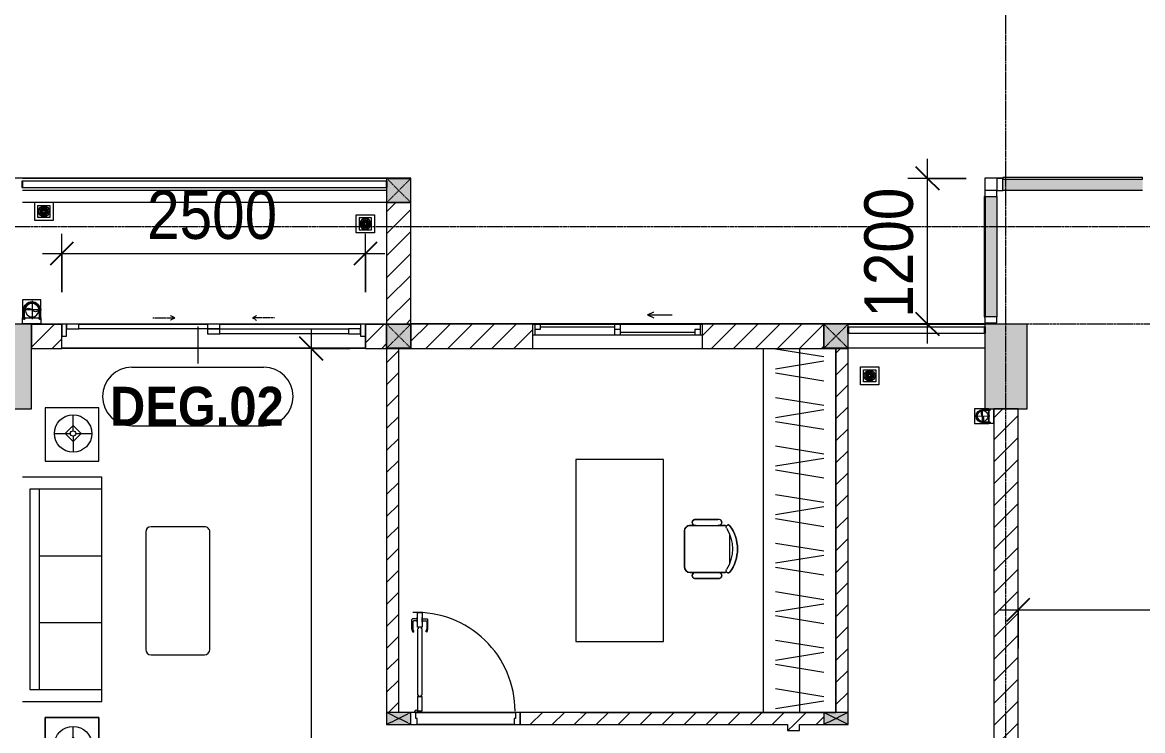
# Model space of a CAD drawing. Header units: millimetres. Extents: x 962 to 239635, y -15958 to 82755.
# Drawn here: x 131004 to 140228, y 41187 to 47022 of the extents above; entities that cross this region are included whole.
import ezdxf

# ---------------------------------------------------------------- set-up
doc = ezdxf.new("R2010")
doc.units = ezdxf.units.MM
for name, pattern in [('Dash', [6, 3, -3]), ('Grid Line', [22.225, 12.7, -3.175, 3.175, -3.175]), ('IMPORT-CENTER _2_', [40.64, 25.4, -5.08, 5.08, -5.08])]:
    doc.linetypes.add(name, pattern=pattern)
for name, color, linetype, lineweight in [('0-1', 7, 'Continuous', 5), ('A-ANNO-DIMS', 211, 'Continuous', 9), ('A-ANNO-DIMS-160', 211, 'Continuous', 9), ('A-DETL-GENF-1', 9, 'Continuous', 9), ('A-DOOR', 31, 'Continuous', 9), ('A-DOOR-1', 254, 'Continuous', 9), ('A-DOOR-2', 9, 'Continuous', 9), ('A-DOOR-FRAM', 31, 'Continuous', 9), ('A-DOOR-HDLN', 31, 'Dash', 9), ('A-DOOR-IDEN', 31, 'Continuous', 9), ('A-FLOR', 192, 'Continuous', 9), ('A-FLOR-1', 250, 'Continuous', 9), ('A-FLOR-2', 9, 'Continuous', 9), ('A-FLOR-HRAL', 11, 'Continuous', 9), ('A-FLOR-HRAL-1', 254, 'Continuous', 9), ('A-FLOR-HRAL-2', 9, 'Continuous', 9), ('A-GLAZ', 151, 'Continuous', 9), ('A-GLAZ-CURT', 52, 'Continuous', 9), ('A-GLAZ-CWMG', 51, 'Continuous', 9), ('A-GLAZ-CWMG-1', 51, 'Continuous', 18), ('A-WALL', 113, 'Continuous', 9), ('A-WALL-1', 253, 'Continuous', 18), ('A-WALL-2', 9, 'Continuous', 9), ('A-WALL-3', 113, 'Continuous', 18), ('A-WALL-PATT-1', 10, 'Continuous', 9), ('A-WALL-PATT-2', 111, 'Continuous', 9), ('G-IMPT', 8, 'Continuous', 9), ('G-IMPT-2', 8, 'IMPORT-CENTER _2_', 9), ('I-FURN', 30, 'Continuous', 9), ('I-FURN-1', 254, 'Continuous', 9), ('M-EQPM', 50, 'Continuous', 9), ('M-EQPM-1', 254, 'Continuous', 9), ('S-COLS', 52, 'Continuous', 9), ('S-COLS-1', 52, 'Continuous', 5), ('S-COLS-2', 7, 'Continuous', 18), ('S-COLS-3', 254, 'Continuous', 9), ('S-COLS-4', 253, 'Continuous', 18), ('S-COLS-5', 52, 'Dash', 9), ('S-COLS-6', 52, 'Continuous', 18), ('S-COLS-HDLN', 52, 'Dash', 9), ('S-COLS-HDLN-1', 9, 'Dash', 9), ('S-GRID-1', 1, 'Grid Line', 9)]:
    doc.layers.add(name, color=color, linetype=linetype, lineweight=lineweight)
doc.styles.add('Arial_B_6', font='arialbd_0.ttf', dxfattribs={"width": 0.9, "height": 320})
doc.styles.add('UTM Avo', font='UTM Avo.ttf', dxfattribs={"width": 0.9, "height": 400})
doc.dimstyles.new('1_Dim_chi_tiet_2_5', dxfattribs={"dimscale": 304.8, "dimtxt": 399.720379, "dimasz": 0.629921, "dimexe": 0.524934, "dimexo": 0.0625, "dimgap": 0.052493, "dimtad": 1, "dimdec": 0, "dimrnd": 5, "dimzin": 0, "dimdsep": 46, "dimtxsty": 'UTM Avo', "dimblk1": 'OBLIQUE', "dimblk2": 'OBLIQUE', "dimsah": 1, "dimcen": 0.09, "dimdle": 0.524934, "dimazin": 0, "dimtfac": 1, "dimtdec": 4, "dimtix": 1, "dimtmove": 0, "dimatfit": 3, "dimfxl": 1.049869, "dimfxlon": 1, "dimtvp": 1, "dimtolj": 1, "dimtzin": 0, "dimarcsym": 2})
doc.dimstyles.new('1_Dim_chi_tiet_2_5_1', dxfattribs={"dimscale": 304.8, "dimtxt": 399.720379, "dimasz": 0.629921, "dimexe": 0.524934, "dimexo": 0.0625, "dimgap": 0.052493, "dimtad": 1, "dimdec": 0, "dimrnd": 5, "dimzin": 0, "dimdsep": 46, "dimtxsty": 'UTM Avo', "dimblk1": 'OBLIQUE', "dimblk2": 'OBLIQUE', "dimsah": 1, "dimcen": 0.09, "dimdle": 0.524934, "dimazin": 0, "dimtfac": 1, "dimtdec": 4, "dimtix": 1, "dimtmove": 0, "dimatfit": 3, "dimfxl": 1.049869, "dimfxlon": 1, "dimtvp": 1, "dimtolj": 1, "dimtzin": 0, "dimarcsym": 2})
pattern_1 = [(45, (0, 0), (-90.50967, 90.50967), [])]
pattern_2 = [(45, (61750.9, 0), (-90.50967, 90.50967), [])]

# ---------------------------------------------------------------- blocks, each defined once
blk = doc.blocks.new('NCV_TKTC_KET CAU_rvt-1-TKCS_MB TẦNG 2')
at = {"layer": 'S-COLS-1'}
for points in [[(69327.6, 43836.9), (69327.6, 44536.9), (68977.6, 44536.9), (68977.6, 43836.9), (69010.9, 43836.9)], [(77527.6, 43836.9), (77527.6, 44536.9), (77177.6, 44536.9), (77177.6, 44512), (77182.6, 44512), (77182.6, 44462), (77177.6, 44462), (77177.6, 43836.9), (77182.6, 43836.9)]]:
    blk.add_hatch(color=256, dxfattribs=at).paths.add_polyline_path(points)
at = {"layer": 'A-FLOR-1'}
for p, q in [((69577.5, 44536.9), (69327.6, 44536.9)), ((72252.6, 44536.9), (72077.5, 44536.9)), ((75852.6, 44536.9), (72452.6, 44536.9))]:
    blk.add_line(p, q, dxfattribs=at)
at = {"layer": 'S-COLS-2'}
for p, q in [((69327.6, 44536.9), (68977.6, 44536.9)), ((69327.6, 43836.9), (69327.6, 44536.9)), ((77527.6, 44536.9), (77177.6, 44536.9)), ((77177.6, 44536.9), (77177.6, 44512)), ((77177.6, 44462), (77177.6, 43836.9)), ((77527.6, 43836.9), (77527.6, 44536.9)), ((68977.6, 43836.9), (69327.6, 43836.9)), ((77177.6, 43836.9), (77527.6, 43836.9))]:
    blk.add_line(p, q, dxfattribs=at)
blk = doc.blocks.new('DOOR_CW_01 CANH MO-PANEL KINH - DIW_01-900x2200-CỬA GỖ VÂN LAMINATE-V77-TKCS_MB TẦNG 2')
at = {"layer": 'A-DETL-GENF-1'}
for p, q in [((-399, 831.8), (-397, 831.8)), ((-399, 792.2), (-399, 831.8)), ((-397, 872), (-357, 872)), ((-397, 752), (-397, 872)), ((-397, 792.2), (-397, 831.8)), ((-357, 872), (-357, 752)), ((-357, 792.2), (-357, 831.8)), ((-355, 831.8), (-357, 831.8)), ((-355, 792.2), (-355, 831.8)), ((-442, 737), (-442, 816.5)), ((-399, 820.5), (-438, 820.5)), ((-434, 799.5), (-434, 737)), ((-399, 803.5), (-430, 803.5)), ((-397, 792.2), (-399, 792.2)), ((-357, 752), (-397, 752)), ((-397, 738), (-391, 738)), ((-397, 738), (-397, 196)), ((-363, 752), (-391, 752)), ((-391, 752), (-391, 738)), ((-363, 738), (-363, 752)), ((-357, 738), (-363, 738)), ((-357, 792.2), (-355, 792.2)), ((-357, 196), (-357, 738)), ((-355, 820.5), (-316, 820.5)), ((-355, 803.5), (-324, 803.5)), ((-320, 799.5), (-320, 737)), ((-312, 737), (-312, 816.5)), ((-433.9, 711.2), (-427.3, 715.8)), ((-320.1, 711.2), (-326.7, 715.8)), ((-397, 196), (-391, 196)), ((-391, 196), (-391, 182)), ((-357, 196), (-363, 196)), ((-363, 182), (-363, 196)), ((-357, 182), (-397, 182)), ((-397, 182), (-397, 62)), ((-391, 182), (-363, 182)), ((-357, 62), (-357, 182)), ((-397, 62), (-357, 62))]:
    blk.add_line(p, q, dxfattribs=at)
blk.add_circle((-407, 60), 10, dxfattribs=at)
for centre, radius, start, end in [((-407, 60), 814, 360, 92), ((-438, 816.5), 4, 90, 180), ((-430, 799.5), 4, 90, 180), ((-324, 799.5), 4, 360, 90), ((-316, 816.5), 4, 0, 90), ((-397, 737), 45, 180, 215), ((-397, 737), 37, 180, 215), ((-357, 737), 37, 325, 0), ((-357, 737), 45, 325, 0)]:
    blk.add_arc(centre, radius, start, end, dxfattribs=at)
at = {"layer": 'A-DOOR-2'}
for p, q in [((-410, 50), (-450, 50)), ((-410, 0), (-410, 50)), ((-400, 0), (-410, 0)), ((-407, 50), (-382, 50)), ((-400, -50), (-400, 0)), ((410, 0), (400, 0)), ((400, 0), (400, -50)), ((450, 50), (410, 50)), ((410, 50), (410, 0)), ((450, -50), (450, 50)), ((-450, -50), (-400, -50)), ((400, -50), (450, -50))]:
    blk.add_line(p, q, dxfattribs=at)
blk = doc.blocks.new('TU DO LV A - TU DO LV A-V99-TKCS_MB TẦNG 2')
at = {"layer": 'I-FURN'}
for p, q in [((4.3, 101), (68.9, 499)), ((169, 101), (104.4, 499)), ((202.5, 101), (267.1, 499)), ((404.3, 101), (468.9, 499)), ((569, 101), (504.4, 499)), ((602.5, 101), (667.1, 499)), ((804.3, 101), (868.9, 499)), ((969, 101), (904.4, 499)), ((1002.5, 101), (1067.1, 499)), ((1204.3, 101), (1268.9, 499)), ((1369, 101), (1304.4, 499)), ((1402.5, 101), (1467.1, 499)), ((1604.3, 101), (1668.9, 499)), ((1769, 101), (1704.4, 499)), ((1802.5, 101), (1867.1, 499)), ((2004.3, 101), (2068.9, 499)), ((2169, 101), (2104.4, 499)), ((2202.5, 101), (2267.1, 499)), ((2404.3, 101), (2468.9, 499)), ((2569, 101), (2504.4, 499)), ((2602.5, 101), (2667.1, 499)), ((2804.3, 101), (2868.9, 499)), ((2969, 101), (2904.4, 499)), ((0.8, 300), (3000, 300)), ((0.8, 0), (3000, 0))]:
    blk.add_line(p, q, dxfattribs=at)
at = {"layer": 'I-FURN-1'}
blk.add_line((0.8, 0), (3000, 0), dxfattribs=at)
blk = doc.blocks.new('BAN LV A - BAN LV A_dwg_ban hoc2-348006-TKCS_MB TẦNG 2')
at = {"layer": 'I-FURN'}
for p, q in [((-194.4, 388.8), (-194.4, 113.4)), ((145.8, 437.4), (-145.8, 437.4)), ((194.4, 113.4), (194.4, 388.8)), ((-243, 354.4), (-243, 162)), ((194.4, 351.4), (194.4, 150.8)), ((243.7, 162), (243.7, 354.4)), ((-120.5, 64.8), (120.5, 64.8))]:
    blk.add_line(p, q, dxfattribs=at)
at = {"layer": 'I-FURN', "flags": 128}
blk.add_lwpolyline([(-737.8, 610.5), (-737.8, 1330.5), (-154.9, 1330.5), (762.2, 1330.5), (762.2, 610.5)], close=True, dxfattribs=at)
at = {"layer": 'I-FURN'}
for centre, radius, start, end in [((-218.7, 347.3), 25.3, 343.7398, 163.7398), ((-145.8, 388.8), 48.6, 90, 180), ((145.8, 388.8), 48.6, 360, 90), ((219.4, 347.3), 25.3, 16.2602, 170.70537), ((-218.7, 154.9), 25.3, 163.7398, 16.2602), ((-180.2, 75.4), 17.8, 57.97259, 216.69006), ((-145.8, 113.4), 48.6, 180, 207.58444), ((180.2, 75.4), 17.8, 323.30994, 122.02741), ((145.8, 113.4), 48.6, 332.41556, 0), ((219.4, 154.9), 25.3, 189.29463, 16.2602), ((0, 324), 324, 233.1301, 306.8699), ((0, 359.3), 318.2, 237.57575, 302.42425)]:
    blk.add_arc(centre, radius, start, end, dxfattribs=at)
blk = doc.blocks.new('BAN LV A - BAN LV A_dwg-348005-TKCS_MB TẦNG 2')
at = {"extrusion": (0, 0, -1), "zscale": -1, "rotation": 180}
blk.add_blockref('BAN LV A - BAN LV A_dwg_ban hoc2-348006-TKCS_MB TẦNG 2', (-729, 1383.7), dxfattribs=at)
blk = doc.blocks.new('BAN LV A - BAN LV A-348231-TKCS_MB TẦNG 2')
at = {"layer": 'I-FURN-1'}
for p, q in [((486, 1221.7), (486, 1029.3)), ((534.6, 1270.3), (534.6, 1235.9)), ((923.4, 1232.9), (923.4, 1270.3)), ((972.7, 1029.3), (972.7, 1221.7)), ((534.6, 1029.3), (534.6, 994.9)), ((923.4, 994.9), (923.4, 1032.3)), ((583.2, 946.3), (874.8, 946.3)), ((1491.2, 773.2), (-8.8, 773.2)), ((-8.8, 773.2), (-8.8, 53.2)), ((1491.2, 53.2), (1491.2, 773.2)), ((-8.8, 53.2), (1491.2, 53.2))]:
    blk.add_line(p, q, dxfattribs=at)
for centre, radius, start, end in [((729, 1059.7), 324, 53.1301, 126.8699), ((548.9, 1308.3), 17.8, 143.30994, 240.59603), ((583.2, 1270.3), 48.6, 152.41556, 180), ((909.2, 1308.3), 17.8, 299.40397, 36.69006), ((874.8, 1270.3), 48.6, 360, 27.58444), ((510.3, 1228.8), 25.3, 16.2602, 196.2602), ((948.4, 1228.8), 25.3, 343.7398, 170.70537), ((510.3, 1036.4), 25.3, 196.2602, 343.7398), ((948.4, 1036.4), 25.3, 189.29463, 343.7398), ((583.2, 994.9), 48.6, 180, 270), ((874.8, 994.9), 48.6, 270, 360)]:
    blk.add_arc(centre, radius, start, end, dxfattribs=at)
blk.add_blockref('BAN LV A - BAN LV A_dwg-348005-TKCS_MB TẦNG 2', (0, 0))
blk = doc.blocks.new('LOBBY_SOFA_1 - LOBBY_SOFA_1-V11-TKCS_MB TẦNG 2')
at = {"layer": 'I-FURN'}
for p, q in [((-2556, -4.9), (-2556, -660)), ((-2457, -66), (-2457, -660)), ((-807, -66), (-2457, -66)), ((-807, -660), (-807, -66)), ((-708, -660), (-708, -4.9)), ((-807, -143), (-2457, -143)), ((-1907, -143), (-1907, -660)), ((-1357, -143), (-1357, -660)), ((-3128.2, -193.5), (-2688.2, -193.5)), ((-3128.2, -633.5), (-3128.2, -193.5)), ((-2915.4, -269), (-2915.4, -401)), ((-2688.2, -193.5), (-2688.2, -633.5)), ((-575.9, -193.5), (-575.9, -633.5)), ((-135.9, -193.5), (-575.9, -193.5)), ((-348.6, -269), (-348.6, -401)), ((-135.9, -633.5), (-135.9, -193.5)), ((-2915.4, -357), (-2981.4, -423)), ((-2849.4, -423), (-2915.4, -357)), ((-414.6, -423), (-348.6, -357)), ((-348.6, -357), (-282.6, -423)), ((-2937.4, -423), (-3069.4, -423)), ((-2981.4, -423), (-2915.4, -489)), ((-2915.4, -489), (-2849.4, -423)), ((-2915.4, -445), (-2915.4, -577)), ((-2893.4, -423), (-2761.4, -423)), ((-370.6, -423), (-502.6, -423)), ((-348.6, -489), (-414.6, -423)), ((-282.6, -423), (-348.6, -489)), ((-348.6, -445), (-348.6, -577)), ((-326.6, -423), (-194.6, -423)), ((-2688.2, -633.5), (-3128.2, -633.5)), ((-575.9, -633.5), (-135.9, -633.5)), ((-2556, -660), (-708, -660)), ((-2172.3, -1064.5), (-2172.3, -1504.5)), ((-1160.3, -1020.5), (-2128.3, -1020.5)), ((-1116.3, -1504.5), (-1116.3, -1064.5)), ((-2128.3, -1548.5), (-1160.3, -1548.5))]:
    blk.add_line(p, q, dxfattribs=at)
for centre, radius in [((-2915.4, -423), 154), ((-348.6, -423), 154), ((-2915.4, -423), 22), ((-348.6, -423), 22)]:
    blk.add_circle(centre, radius, dxfattribs=at)
for centre, start, end in [((-2128.3, -1064.5), 90, 180), ((-1160.3, -1064.5), 0, 90), ((-2128.3, -1504.5), 180, 270), ((-1160.3, -1504.5), 270, 0)]:
    blk.add_arc(centre, 44, start, end, dxfattribs=at)
at = {"layer": 'I-FURN-1'}
for p, q in [((-2556, -4.9), (-2556, -660)), ((-708, -660), (-708, -4.9)), ((-2688.2, -193.5), (-3128.2, -193.5)), ((-3128.2, -193.5), (-3128.2, -633.5)), ((-2688.2, -633.5), (-2688.2, -193.5)), ((-135.9, -193.5), (-575.9, -193.5)), ((-575.9, -193.5), (-575.9, -633.5)), ((-135.9, -633.5), (-135.9, -193.5)), ((-3128.2, -633.5), (-2688.2, -633.5)), ((-575.9, -633.5), (-135.9, -633.5)), ((-2556, -660), (-708, -660)), ((-2172.3, -1064.5), (-2172.3, -1504.5)), ((-1160.3, -1020.5), (-2128.3, -1020.5)), ((-1116.3, -1504.5), (-1116.3, -1064.5)), ((-2128.3, -1548.5), (-1160.3, -1548.5))]:
    blk.add_line(p, q, dxfattribs=at)
for centre, start, end in [((-2128.3, -1064.5), 90, 180), ((-1160.3, -1064.5), 0, 90), ((-2128.3, -1504.5), 180, 270), ((-1160.3, -1504.5), 270, 0)]:
    blk.add_arc(centre, 44, start, end, dxfattribs=at)
blk = doc.blocks.new('THU NUOC - THU NUOC-455054-TKCS_MB TẦNG 2')
at = {"layer": 'M-EQPM-1'}
for p, q in [((-66.3, -70.6), (-66.3, 79.4)), ((-66.3, 79.4), (83.7, 79.4)), ((58.7, 54.4), (-41.3, 54.4)), ((-41.3, 54.4), (-41.3, -45.6)), ((-23.3, 19.6), (40.9, 19.6)), ((40.9, 13.6), (-23.3, 13.6)), ((-23.3, 7.2), (0.7, 7.2)), ((0.7, 1.2), (-23.3, 1.2)), ((-11, 32.1), (28.5, 32.1)), ((28.5, 26.1), (-11, 26.1)), ((-1.1, 44.5), (18.5, 44.5)), ((18.5, 38.5), (-1.1, 38.5)), ((0.7, 7.2), (0.7, 1.2)), ((16.7, 1.2), (16.7, 7.2)), ((16.7, 7.2), (40.9, 7.2)), ((40.9, 1.2), (16.7, 1.2)), ((58.7, -45.6), (58.7, 54.4)), ((83.7, 79.4), (83.7, -70.6)), ((83.7, -70.6), (-66.3, -70.6)), ((-41.3, -45.6), (58.7, -45.6)), ((-23.3, -4.8), (40.9, -4.8)), ((40.9, -10.8), (-23.3, -10.8)), ((-11, -17.3), (28.5, -17.3)), ((28.5, -23.3), (-11, -23.3)), ((-1.1, -29.6), (18.5, -29.6)), ((18.5, -35.6), (-1.1, -35.6))]:
    blk.add_line(p, q, dxfattribs=at)
for centre, radius, start, end in [((8.7, 4.4), 45, 0, 180), ((8.7, 4.4), 45, 360, 180), ((8.7, 4.4), 45, 180, 0), ((8.7, 4.4), 45, 180, 360), ((-23.3, 16.6), 3, 90, 270), ((-23.3, 4.2), 3, 90, 270), ((-11, 29.1), 3, 90, 270), ((-1.1, 41.5), 3, 90, 270), ((18.5, 41.5), 3, 270, 90), ((28.5, 29.1), 3, 270, 90), ((40.9, 16.6), 3, 270, 90), ((40.9, 4.2), 3, 270, 90), ((-23.3, -7.8), 3, 90, 270), ((-11, -20.3), 3, 90, 270), ((-1.1, -32.6), 3, 90, 270), ((18.5, -32.6), 3, 270, 90), ((28.5, -20.3), 3, 270, 90), ((40.9, -7.8), 3, 270, 90)]:
    blk.add_arc(centre, radius, start, end, dxfattribs=at)
blk = doc.blocks.new('Railing - 50 x 10mm-901205-TKCS_MB TẦNG 2')
at = {"layer": 'A-FLOR-HRAL-2'}
for p, q in [((25, 5), (-25, 5)), ((-25, 5), (-25, -5)), ((25, -5), (25, 5)), ((-25, -5), (25, -5))]:
    blk.add_line(p, q, dxfattribs=at)
blk = doc.blocks.new('Railing - Railing-1003511-TKCS_MB TẦNG 2')
at = {"layer": 'A-FLOR-HRAL-2'}
for p, q in [((54264.1, 35251.3), (53149.1, 35251.3)), ((53149.1, 35201.3), (54264.1, 35201.3))]:
    blk.add_line(p, q, dxfattribs=at)
at = {"rotation": 270}
for p in [(53144.1, 35226.3), (54269.1, 35226.3)]:
    blk.add_blockref('Railing - 50 x 10mm-901205-TKCS_MB TẦNG 2', p, dxfattribs=at)
blk = doc.blocks.new('G1_SOF - BO TRU - 100x200-745959-TKCS_MB TẦNG 2')
at = {"layer": 'S-COLS'}
blk.add_hatch(color=256, dxfattribs=at).paths.add_polyline_path([(-50, 100), (-50, -100), (50, -100), (50, 100)])
at = {"layer": 'S-COLS-4'}
for p, q in [((50, 100), (-50, 100)), ((-50, 100), (-50, -100)), ((50, -100), (50, 100)), ((-50, -100), (50, -100))]:
    blk.add_line(p, q, dxfattribs=at)
at = {"layer": 'S-COLS-HDLN-1'}
for p, q in [((50, 100), (-50, -100)), ((-50, 100), (50, -100))]:
    blk.add_line(p, q, dxfattribs=at)
blk = doc.blocks.new('NCV_TKTC_TANG 2_rvt-1-TKCS_MB TẦNG 2')
at = {"layer": 'A-WALL-PATT-1'}
h = blk.add_hatch(dxfattribs=at)
h.set_pattern_fill('FP_1', color=256, style=0, pattern_type=2)
h.set_pattern_definition(pattern_1)
h.paths.add_polyline_path([(72252.6, 41336.9), (72352.6, 41336.9), (72352.6, 44336.9), (72252.6, 44336.9), (72252.6, 42664.4)])
h = blk.add_hatch(dxfattribs=at)
h.set_pattern_fill('FP_1', color=256, style=0, pattern_type=2)
h.set_pattern_definition(pattern_1)
h.paths.add_polyline_path([(75952.6, 41336.9), (76052.6, 41336.9), (76052.6, 44336.9), (75952.6, 44336.9), (75952.6, 42664.4)])
h = blk.add_hatch(dxfattribs=at)
h.set_pattern_fill('FP_1', color=256, style=0, pattern_type=2)
h.set_pattern_definition(pattern_1)
h.paths.add_polyline_path([(75852.6, 41236.9), (75852.6, 41336.9), (73352.6, 41336.9), (73352.6, 41236.9), (75652.6, 41236.9)])
h = blk.add_hatch(dxfattribs=at)
h.set_pattern_fill('FP_1', color=256, style=0, pattern_type=2)
h.set_pattern_definition(pattern_1)
h.paths.add_polyline_path([(75652.6, 40236.9), (75652.6, 40286.9), (75552.6, 40286.9), (75552.6, 40236.9)])
h.paths.add_polyline_path([(75552.6, 41186.9), (75652.6, 41186.9), (75652.6, 41236.9), (75552.6, 41236.9)])
at = {"layer": 'A-FLOR-2'}
for p, q in [((72252.6, 45536.9), (69252.6, 45536.9)), ((69327.6, 44536.9), (69577.5, 44536.9)), ((72077.5, 44536.9), (69577.5, 44536.9)), ((72077.5, 44536.9), (72252.6, 44536.9)), ((72077.5, 44336.9), (72077.5, 44436.1)), ((72077.6, 44336.9), (69577.6, 44336.9)), ((69577.6, 44336.9), (72077.5, 44336.9)), ((75952.6, 41336.9), (75952.6, 44336.1)), ((72492.6, 41336.9), (73312.6, 41336.9)), ((73312.6, 41336.9), (72492.6, 41336.9)), ((73847.2, 41336.9), (75352.6, 41336.9)), ((75352.6, 41336.9), (75852.6, 41336.9)), ((75852.6, 41336.9), (75952.6, 41336.9)), ((73302.6, 41236.9), (72502.6, 41236.9)), ((72502.6, 41236.9), (73302.6, 41236.9))]:
    blk.add_line(p, q, dxfattribs=at)
at = {"layer": 'A-WALL-1'}
for p, q in [((72352.6, 44336.9), (72252.6, 44336.9)), ((72252.6, 44336.9), (72252.6, 41336.9)), ((72352.6, 41336.9), (72352.6, 44336.9)), ((75952.6, 44336.9), (75952.6, 41336.9)), ((76052.6, 44336.9), (75952.6, 44336.9)), ((76052.6, 41336.9), (76052.6, 44336.9)), ((75852.6, 41336.9), (73352.6, 41336.9)), ((73352.6, 41336.9), (73352.6, 41236.9)), ((73352.6, 41236.9), (75552.6, 41236.9)), ((75552.6, 41236.9), (75552.6, 41186.9)), ((75652.6, 41236.9), (75852.6, 41236.9)), ((75652.6, 41186.9), (75652.6, 41236.9)), ((75552.6, 41186.9), (75652.6, 41186.9))]:
    blk.add_line(p, q, dxfattribs=at)
at = {"layer": 'A-WALL-2'}
for p, q in [((76052.6, 44536.9), (77177.6, 44536.9)), ((77177.6, 44336.9), (76052.6, 44336.9)), ((72492.6, 41336.9), (73312.6, 41336.9)), ((73302.6, 41236.9), (72502.6, 41236.9))]:
    blk.add_line(p, q, dxfattribs=at)
at = {"layer": 'A-DOOR-1'}
blk.add_blockref('DOOR_CW_01 CANH MO-PANEL KINH - DIW_01-900x2200-CỬA GỖ VÂN LAMINATE-V77-TKCS_MB TẦNG 2', (72902.6, 41286.9), dxfattribs=at)
at = {"layer": 'A-FLOR-HRAL-1'}
blk.add_blockref('Railing - Railing-1003511-TKCS_MB TẦNG 2', (22908.5, 9260.7), dxfattribs=at)
at = {"layer": 'I-FURN-1'}
for name, p, rotation in [('TU DO LV A - TU DO LV A-V99-TKCS_MB TẦNG 2', (75352.6, 44336.9), 269.9999999999997), ('LOBBY_SOFA_1 - LOBBY_SOFA_1-V11-TKCS_MB TẦNG 2', (69247.7, 43983.4), 90.00000000000031), ('BAN LV A - BAN LV A-348231-TKCS_MB TẦNG 2', (73757.8, 43412.7), 269.9999999999995)]:
    blk.add_blockref(name, p, dxfattribs=dict(at, rotation=rotation))
at = {"layer": 'M-EQPM-1', "rotation": 270.0000000000001}
blk.add_blockref('THU NUOC - THU NUOC-455054-TKCS_MB TẦNG 2', (72072.5, 45370.7), dxfattribs=at)
at = {"layer": 'S-COLS-3', "rotation": 269.9999999999993}
for p in [(72352.6, 41286.9), (75952.6, 41286.9)]:
    blk.add_blockref('G1_SOF - BO TRU - 100x200-745959-TKCS_MB TẦNG 2', p, dxfattribs=at)
blk = doc.blocks.new('1_FAMILY RVT - W01-WxH 1400x1400xmm-389822-TKCS_MB TẦNG 2')
at = {"layer": 'A-GLAZ'}
for p, q in [((248.4, 172.39), (299.2, 197.79)), ((-700, 96.19), (-700, -103.81)), ((700, 96.19), (-700, 96.19)), ((-700, 96.19), (-636.5, 96.19)), ((-680.95, 96.19), (-680.95, 7.29)), ((-636.5, 96.19), (-22.225, 96.19)), ((-636.5, 96.19), (-636.5, 51.74)), ((-22.225, 7.29), (-22.225, 96.19)), ((-22.225, 96.19), (22.225, 96.19)), ((22.225, 96.19), (680.95, 96.19)), ((22.225, 96.19), (22.225, 7.29)), ((248.4, 172.39), (299.2, 146.99)), ((248.4, 172.39), (451.6, 172.39)), ((680.95, 96.19), (700, 96.19)), ((680.95, 96.19), (680.95, 7.29)), ((700, -103.81), (700, 96.19)), ((-700, 7.29), (-680.95, 7.29)), ((-636.5, 51.74), (-680.95, 51.74)), ((-680.95, 7.29), (-22.225, 7.29)), ((-636.5, 73.965), (-22.225, 73.965)), ((22.225, 51.74), (-22.225, 51.74)), ((-22.225, 7.29), (22.225, 7.29)), ((22.225, 29.515), (636.5, 29.515)), ((22.225, 7.29), (636.5, 7.29)), ((636.5, 51.74), (636.5, 7.29)), ((680.95, 51.74), (636.5, 51.74)), ((636.5, 7.29), (700, 7.29)), ((-700, -103.81), (700, -103.81))]:
    blk.add_line(p, q, dxfattribs=at)
blk = doc.blocks.new('DEG_02-DEG_03 - DEG_02-2500x2400mm-CỬA ĐI 02 CÁNH TRƯỢT-625766-TKCS_MB TẦNG 2')
at = {"layer": 'A-DOOR'}
for p, q in [((-1110, 100), (-1210, 100)), ((-1210, 100), (-1210, 60)), ((-1110, 60), (-1110, 100)), ((-1110, 100), (-50, 100)), ((50, 100), (-50, 100)), ((-50, 100), (-50, 60)), ((50, 60), (50, 100)), ((-1210, 60), (-1110, 60)), ((-50, 60), (-1110, 60)), ((50, 60), (-50, 60)), ((-50, 60), (-50, 20)), ((-50, 60), (50, 60)), ((-50, 20), (50, 20)), ((50, 20), (50, 60)), ((50, 60), (1110, 60)), ((1110, 20), (50, 20)), ((1210, 60), (1110, 60)), ((1110, 60), (1110, 20)), ((1110, 20), (1210, 20)), ((1210, 20), (1210, 60))]:
    blk.add_line(p, q, dxfattribs=at)
at = {"layer": 'A-DOOR-FRAM'}
for p, q in [((-1210, 100), (-1250, 100)), ((-1250, 100), (-1250, 0)), ((-1210, 0), (-1210, 100)), ((1250, 100), (1210, 100)), ((1210, 100), (1210, 0)), ((1250, 0), (1250, 100)), ((-1250, 0), (-1210, 0)), ((1210, 0), (1250, 0))]:
    blk.add_line(p, q, dxfattribs=at)
at = {"layer": 'A-DOOR-HDLN'}
for p, q in [((-500.4, 151.1), (-320.4, 151.1)), ((-320.4, 151.1), (-355, 171.1)), ((-320.4, 151.1), (-355, 131.1)), ((320.4, 151.1), (355, 171.1)), ((320.4, 151.1), (355, 131.1)), ((500.4, 151.1), (320.4, 151.1))]:
    blk.add_line(p, q, dxfattribs=at)
blk = doc.blocks.new('Railing - 50 x 10mm-1251311-TKCS_MB TẦNG 2')
at = {"layer": 'A-FLOR-HRAL'}
for p, q in [((25, 5), (-25, 5)), ((-25, 5), (-25, -5)), ((25, -5), (25, 5)), ((-25, -5), (25, -5))]:
    blk.add_line(p, q, dxfattribs=at)
blk = doc.blocks.new('Railing - Railing-1260256-TKCS_MB TẦNG 2')
at = {"layer": 'A-FLOR-HRAL'}
for p, q in [((72247.6, 45712.4), (69257.6, 45712.4)), ((69257.6, 45662.4), (72247.6, 45662.4))]:
    blk.add_line(p, q, dxfattribs=at)
at = {"rotation": 90}
for p in [(69252.6, 45687.4), (72252.6, 45687.4)]:
    blk.add_blockref('Railing - 50 x 10mm-1251311-TKCS_MB TẦNG 2', p, dxfattribs=at)
blk = doc.blocks.new('System Panel - Glazed-1838995-TKCS_MB TẦNG 2')
at = {"layer": 'A-GLAZ-CURT'}
for p, q in [((575, 6), (-575, 6)), ((-575, 6), (-575, -6)), ((575, -6), (575, 6)), ((-575, -6), (575, -6))]:
    blk.add_line(p, q, dxfattribs=at)
blk = doc.blocks.new('Rectangular Mullion - 50 x 100mm-1838989-TKCS_MB TẦNG 2')
at = {"layer": 'A-GLAZ-CWMG'}
blk.add_hatch(color=256, dxfattribs=at).paths.add_polyline_path([(78477.6, 45637), (78477.6, 45731), (77327.6, 45731), (77327.6, 45637)])
blk.add_line((78477.6, 45637), (77327.6, 45637), dxfattribs=at)
blk = doc.blocks.new('Rectangular Mullion - 50 x 100mm-1839002-TKCS_MB TẦNG 2')
at = {"layer": 'A-GLAZ-CWMG-1'}
for p, q in [((0, 100), (-50, 100)), ((-50, 100), (-50, 0)), ((0, 0), (0, 100)), ((-50, 0), (0, 0))]:
    blk.add_line(p, q, dxfattribs=at)
blk = doc.blocks.new('System Panel - Glazed-1901964-TKCS_MB TẦNG 2')
at = {"layer": 'A-GLAZ-CURT'}
for p, q in [((495, 6), (-495, 6)), ((-495, 6), (-495, -6)), ((495, -6), (495, 6)), ((-495, -6), (495, -6))]:
    blk.add_line(p, q, dxfattribs=at)
blk = doc.blocks.new('Rectangular Mullion - 50 x 100mm-1901957-TKCS_MB TẦNG 2')
at = {"layer": 'A-GLAZ-CWMG'}
blk.add_hatch(color=256, dxfattribs=at).paths.add_polyline_path([(77277.6, 44596.9), (77277.6, 45586.9), (77183.6, 45586.9), (77183.6, 44596.9)])
blk.add_line((77277.6, 45586.9), (77277.6, 44596.9), dxfattribs=at)
blk = doc.blocks.new('Rectangular Mullion - 50 x 100mm-1838999-TKCS_MB TẦNG 2')
at = {"layer": 'A-GLAZ-CWMG-1'}
for p, q in [((-50, 100), (0, 100)), ((-50, 0), (-50, 100)), ((0, 100), (0, 0)), ((0, 0), (-50, 0))]:
    blk.add_line(p, q, dxfattribs=at)
blk = doc.blocks.new('TKTC_XREF_251221_MB TANG 2-7 - TKTC_XREF_260130_MB TANG 2-5_dwg_THU NUOC - THU NUOC-444531-TKCS_MB TẦNG 1-4746810-TKCS_MB TẦNG 2')
at = {"layer": 'G-IMPT'}
for p, q in [((-23.3, 10.8), (40.9, 10.8)), ((40.9, 4.8), (-23.3, 4.8)), ((-11, 23.3), (28.5, 23.3)), ((28.5, 17.3), (-11, 17.3)), ((-1.1, 35.6), (18.5, 35.6)), ((18.5, 29.6), (-1.1, 29.6)), ((-23.3, -13.6), (40.9, -13.6)), ((40.9, -19.6), (-23.3, -19.6)), ((-11, -26.1), (28.5, -26.1)), ((28.5, -32.1), (-11, -32.1)), ((-1.1, -38.5), (18.5, -38.5)), ((18.5, -44.5), (-1.1, -44.5))]:
    blk.add_line(p, q, dxfattribs=at)
at = {"layer": 'G-IMPT', "flags": 128}
for points in [[(83.7, -79.4), (83.7, 70.6), (-66.3, 70.6), (-66.3, -79.4)], [(58.7, -54.4), (58.7, 45.6), (-41.3, 45.6), (-41.3, -54.4)]]:
    blk.add_lwpolyline(points, close=True, dxfattribs=at)
for points in [[(-23.3, -1.2), (0.7, -1.2), (0.7, -7.2), (-23.3, -7.2)], [(40.9, -7.2), (16.7, -7.2), (16.7, -1.2), (40.9, -1.2)]]:
    blk.add_lwpolyline(points, dxfattribs=at)
at = {"layer": 'G-IMPT'}
for centre, radius, start, end in [((8.7, -4.4), 45, 360, 180), ((8.7, -4.4), 45, 360, 180), ((-23.3, 7.8), 3, 90, 270), ((-11, 20.3), 3, 90, 270), ((-1.1, 32.6), 3, 90, 270), ((18.5, 32.6), 3, 270, 90), ((28.5, 20.3), 3, 270, 90), ((40.9, 7.8), 3, 270, 90), ((8.7, -4.4), 45, 180, 360), ((8.7, -4.4), 45, 180, 360), ((-23.3, -4.2), 3, 90, 270), ((-23.3, -16.6), 3, 90, 270), ((-11, -29.1), 3, 90, 270), ((-1.1, -41.5), 3, 90, 270), ((18.5, -41.5), 3, 270, 90), ((28.5, -29.1), 3, 270, 90), ((40.9, -4.2), 3, 270, 90), ((40.9, -16.6), 3, 270, 90)]:
    blk.add_arc(centre, radius, start, end, dxfattribs=at)
blk = doc.blocks.new('TKTC_XREF_251221_MB TANG 2-7 - TKTC_XREF_260130_MB TANG 2-5_dwg_$cc-4746798-TKCS_MB TẦNG 2')
at = {"layer": 'G-IMPT-2'}
for p, q in [((-0.67, 0), (0.67, 0)), ((0, -0.67), (0, 0.67))]:
    blk.add_line(p, q, dxfattribs=at)
at = {"layer": 'M-EQPM'}
blk.add_circle((0, 0), 0.5, dxfattribs=at)
for centre, radius, start, end in [((0, 0), 0.5, 90, 270), ((0.19, 0.25), 0.313, 126.8699, 233.1301), ((-0.19, -0.25), 0.313, 306.8699, 53.1301)]:
    blk.add_arc(centre, radius, start, end, dxfattribs=at)
blk = doc.blocks.new('TKTC_XREF_251221_MB TANG 2-7 - TKTC_XREF_260130_MB TANG 2-5_dwg_CUM U_DN100-4746799-TKCS_MB TẦNG 2')
at = {"layer": 'G-IMPT'}
blk.add_hatch(color=256, dxfattribs=at).paths.add_polyline_path([(0, 61), (15.8, 58.9), (30.5, 52.8), (43.1, 43.1), (52.8, 30.5), (58.9, 15.8), (61, 0), (58.9, -15.8), (52.8, -30.5), (43.1, -43.1), (30.5, -52.8), (15.8, -58.9), (0, -61), (0, -57), (14.8, -55.1), (28.5, -49.4), (40.3, -40.3), (49.4, -28.5), (55.1, -14.8), (57, 0), (55.1, 14.8), (49.4, 28.5), (40.3, 40.3), (28.5, 49.4), (14.8, 55.1), (0, 57)])
for p, q in [((-79.1, 66.6), (-79.1, 63.4)), ((-76.6, 66.6), (-76.6, 63.4)), ((-74.6, 66.6), (-74.6, 63.4)), ((-72.7, 69.3), (-72.7, 60.7)), ((-66.9, 67.9), (-71.7, 67.9)), ((-66.9, 62.1), (-71.7, 62.1)), ((-65, 69), (0, 69)), ((-79.1, -63.4), (-79.1, -66.6)), ((-76.6, -63.4), (-76.6, -66.6)), ((-74.6, -63.4), (-74.6, -66.6)), ((-72.7, -60.7), (-72.7, -69.3)), ((-66.9, -62.1), (-71.7, -62.1)), ((-66.9, -67.9), (-71.7, -67.9)), ((-65, -69), (0, -69))]:
    blk.add_line(p, q, dxfattribs=at)
at = {"layer": 'G-IMPT', "flags": 128}
for points in [[(-72.7, 67.6), (-78.1, 67.6), (-78.1, 62.4), (-72.7, 62.4)], [(-71.7, 59.2), (-66.9, 59.2), (-66.9, 70.8), (-71.7, 70.8)], [(-66.9, 70.8), (-66.9, 72.7), (-65, 72.7), (-65, 57.3), (-66.9, 57.3), (-66.9, 59.2)], [(-65, 61), (0, 61), (0, 57)], [(-72.7, -62.4), (-78.1, -62.4), (-78.1, -67.6), (-72.7, -67.6)], [(-71.7, -70.8), (-66.9, -70.8), (-66.9, -59.2), (-71.7, -59.2)], [(-66.9, -59.2), (-66.9, -57.3), (-65, -57.3), (-65, -72.7), (-66.9, -72.7), (-66.9, -70.8)], [(-65, -61), (0, -61), (0, -57)]]:
    blk.add_lwpolyline(points, dxfattribs=at)
at = {"layer": 'G-IMPT'}
for centre, radius, start, end in [((-78.1, 66.6), 0.96, 90, 180), ((-78.1, 63.4), 0.96, 180, 270), ((-71.1, 69.3), 1.56, 112.61986, 247.38014), ((-67.9, 65), 4.8, 143.1301, 216.8699), ((-71.1, 60.7), 1.56, 112.61986, 247.38014), ((0, 0), 69, 270, 90), ((0, 0), 61, 270, 90), ((0, 0), 57, 270, 90), ((-78.1, -63.4), 0.96, 90, 180), ((-78.1, -66.6), 0.96, 180, 270), ((-71.1, -60.7), 1.56, 112.61986, 247.38014), ((-67.9, -65), 4.8, 143.1301, 216.8699), ((-71.1, -69.3), 1.56, 112.61986, 247.38014)]:
    blk.add_arc(centre, radius, start, end, dxfattribs=at)
blk = doc.blocks.new('TKTC_XREF_251221_MB TANG 2-7 - TKTC_XREF_260130_MB TANG 2-5_dwg_$cc-4746805-TKCS_MB TẦNG 2')
at = {"layer": 'G-IMPT-2'}
for p, q in [((-0.673, 0), (0.673, 0)), ((0, -0.673), (0, 0.673))]:
    blk.add_line(p, q, dxfattribs=at)
at = {"layer": 'M-EQPM'}
blk.add_circle((0, 0), 0.5, dxfattribs=at)
for centre, radius, start, end in [((0, 0), 0.5, 90, 270), ((0.188, 0.25), 0.313, 126.8699, 233.1301), ((-0.188, -0.25), 0.313, 306.8699, 53.1301)]:
    blk.add_arc(centre, radius, start, end, dxfattribs=at)
blk = doc.blocks.new('TKTC_XREF_251221_MB TANG 2-7 - TKTC_XREF_251221_MB TANG 2-7-2039446-TKCS_MB TẦNG 2')
at = {"layer": 'M-EQPM'}
for p, q in [((38800, 28502.1), (32200, 28502.1)), ((43525, 28502.1), (43525, 28400)), ((43675, 28502.1), (43525, 28502.1)), ((35601.3, 27500.3), (35601.3, 27350.7)), ((35751.6, 27500.3), (35601.3, 27500.3)), ((35751.6, 27350.7), (35751.6, 27500.3)), ((35601.1, 27300.8), (35601.4, 27350.5)), ((35601.3, 27350.7), (35751.6, 27350.7)), ((35601.4, 27350.5), (35751.9, 27350.5)), ((35751.9, 27350.5), (35751.6, 27300.8)), ((43525, 27310), (43525, 27302.1)), ((35751.6, 27300.8), (35601.1, 27300.8)), ((43525, 27302.1), (38800, 27302.1)), ((43559.9, 26599.9), (43440, 26599.9)), ((43440, 26599.9), (43440, 26480.5)), ((43559.9, 26480.5), (43559.9, 26599.9)), ((43599.9, 26598.1), (43560, 26598.1)), ((43560, 26598.1), (43560, 26482.3)), ((43599.9, 26482.3), (43599.9, 26598.1)), ((43440, 26480.5), (43559.9, 26480.5)), ((43560, 26482.3), (43599.9, 26482.3))]:
    blk.add_line(p, q, dxfattribs=at)
at = {"extrusion": (0, 0, -1), "zscale": -1}
for p in [(-35786.4, 28232), (-42585.7, 26877.9)]:
    blk.add_blockref('TKTC_XREF_251221_MB TANG 2-7 - TKTC_XREF_260130_MB TANG 2-5_dwg_THU NUOC - THU NUOC-444531-TKCS_MB TẦNG 1-4746810-TKCS_MB TẦNG 2', p, dxfattribs=at)
at = {"extrusion": (0, 0, -1)}
for name, p, xscale, yscale, zscale, rotation in [('TKTC_XREF_251221_MB TANG 2-7 - TKTC_XREF_260130_MB TANG 2-5_dwg_$cc-4746805-TKCS_MB TẦNG 2', (-35680.1, 27415.6), 113.7150000000073, 113.7150000000073, -113.7150000000073, 269.9990086637471), ('TKTC_XREF_251221_MB TANG 2-7 - TKTC_XREF_260130_MB TANG 2-5_dwg_CUM U_DN100-4746799-TKCS_MB TẦNG 2', (-35679.2, 27415.6), 0.9975000000000006, 0.9975000000000006, -0.9975000000000006, 90.00099133829468), ('TKTC_XREF_251221_MB TANG 2-7 - TKTC_XREF_260130_MB TANG 2-5_dwg_CUM U_DN100-4746799-TKCS_MB TẦNG 2', (-43508.6, 26540.6), 0.789473684210524, 0.789473684210524, -0.7894736842105241, 0.06930925665188988)]:
    blk.add_blockref(name, p, dxfattribs=dict(at, xscale=xscale, yscale=yscale, zscale=zscale, rotation=rotation))
at = {"xscale": 90.00000000005114, "yscale": 90.00000000005114, "zscale": 90.00000000005114, "rotation": 0.304717521727566}
blk.add_blockref('TKTC_XREF_251221_MB TANG 2-7 - TKTC_XREF_260130_MB TANG 2-5_dwg_$cc-4746798-TKCS_MB TẦNG 2', (43507.1, 26542.3), dxfattribs=at)
blk = doc.blocks.new('G1_SOF - BO TRU - 200x200-3052400-TKCS_MB TẦNG 2')
at = {"layer": 'S-COLS-HDLN'}
for p, q in [((-100, 100), (100, -100)), ((100, 100), (-100, -100))]:
    blk.add_line(p, q, dxfattribs=at)
blk = doc.blocks.new('DIMBLOCK25-TKCS_MB TẦNG 2')
at = {"layer": 'A-ANNO-DIMS-160'}
for p, q in [((138456.3, 44376.9), (138456.3, 45897)), ((138776.3, 45737), (138296.3, 45737)), ((138456.3, 45737), (138776.3, 45737)), ((138136.3, 44536.9), (138616.3, 44536.9)), ((138456.3, 44536.9), (138136.3, 44536.9))]:
    blk.add_line(p, q, dxfattribs=at)
at = {"layer": 'A-ANNO-DIMS-160', "lineweight": 25}
for p, q in [((138456.3, 45737), (138360.3, 45833)), ((138456.3, 45737), (138552.3, 45641)), ((138456.3, 44536.9), (138360.3, 44632.9)), ((138456.3, 44536.9), (138552.3, 44440.9))]:
    blk.add_line(p, q, dxfattribs=at)
at = {"layer": 'A-ANNO-DIMS-160', "color": 0, "insert": (137936.7, 44589.2), "char_height": 400, "width": 1314.636, "attachment_point": 1, "rotation": 90, "line_spacing_factor": 1.110334, "style": 'UTM Avo'}
blk.add_mtext('1200', dxfattribs=at)
blk = doc.blocks.new('_Oblique')
at = {"color": 0, "linetype": 'ByBlock', "lineweight": -2}
blk.add_line((-0.5, -0.5), (0.5, 0.5), dxfattribs=at)
blk = doc.blocks.new('DIMBLOCK117-TKCS_MB TẦNG 2')
at = {"layer": 'A-ANNO-DIMS-160'}
for p, q in [((131328.5, 44798.5), (131328.5, 45278.5)), ((133828.5, 44798.5), (133828.5, 45278.5)), ((131168.5, 45118.5), (133988.5, 45118.5)), ((131328.5, 45118.5), (131328.5, 44798.5)), ((133828.5, 45118.5), (133828.5, 44798.5))]:
    blk.add_line(p, q, dxfattribs=at)
at = {"layer": 'A-ANNO-DIMS-160', "lineweight": 25}
for p, q in [((131328.5, 45118.5), (131424.5, 45214.5)), ((133828.5, 45118.5), (133924.5, 45214.5)), ((131328.5, 45118.5), (131232.5, 45022.5)), ((133828.5, 45118.5), (133732.5, 45022.5))]:
    blk.add_line(p, q, dxfattribs=at)
at = {"layer": 'A-ANNO-DIMS-160', "color": 0, "insert": (132030.7, 45638.1), "char_height": 400, "width": 1314.636, "attachment_point": 1, "line_spacing_factor": 1.110334, "style": 'UTM Avo'}
blk.add_mtext('2500', dxfattribs=at)
blk = doc.blocks.new('STN_Door Tag - STN_Door Tag-1788670-TKCS_MB TẦNG 2')
at = {"layer": 'A-DOOR-IDEN'}
for p, q in [((-3.37, 1.495), (3.431, 1.495)), ((-3.37, -1.524), (3.431, -1.524))]:
    blk.add_line(p, q, dxfattribs=at)
for centre, start, end in [((-3.37, -0.015), 90, 270), ((3.431, -0.015), 270, 90)]:
    blk.add_arc(centre, 1.509, start, end, dxfattribs=at)
blk = doc.blocks.new('DIMBLOCK231-TKCS_MB TẦNG 2')
at = {"layer": 'A-ANNO-DIMS-160'}
for p, q in [((139203.5, 41863.2), (139203.5, 42343.2)), ((145203.5, 41863.2), (145203.5, 42343.2)), ((139043.5, 42183.2), (145363.5, 42183.2)), ((139203.5, 42183.2), (139203.5, 41863.2)), ((145203.5, 42183.2), (145203.5, 41863.2))]:
    blk.add_line(p, q, dxfattribs=at)
at = {"layer": 'A-ANNO-DIMS-160', "lineweight": 25}
for p, q in [((139203.5, 42183.2), (139299.5, 42279.2)), ((145203.5, 42183.2), (145299.5, 42279.2)), ((139203.5, 42183.2), (139107.5, 42087.2)), ((145203.5, 42183.2), (145107.5, 42087.2))]:
    blk.add_line(p, q, dxfattribs=at)
at = {"layer": 'A-ANNO-DIMS-160', "color": 0, "insert": (141655.7, 42702.8), "char_height": 400, "width": 1314.636, "attachment_point": 1, "line_spacing_factor": 1.110334, "style": 'UTM Avo'}
blk.add_mtext('6000', dxfattribs=at)
blk = doc.blocks.new('DIMBLOCK317-TKCS_MB TẦNG 2')
at = {"layer": 'A-ANNO-DIMS-160'}
for p, q in [((133381.6, 44496.1), (133381.6, 35577.4)), ((133701.6, 44336.1), (133221.6, 44336.1)), ((133381.6, 44336.1), (133701.6, 44336.1)), ((133701.6, 35737.4), (133221.6, 35737.4)), ((133381.6, 35737.4), (133701.6, 35737.4))]:
    blk.add_line(p, q, dxfattribs=at)
at = {"layer": 'A-ANNO-DIMS-160', "lineweight": 25}
for p, q in [((133381.6, 44336.1), (133285.6, 44432.1)), ((133381.6, 44336.1), (133477.6, 44240.1)), ((133381.6, 35737.4), (133285.6, 35833.4)), ((133381.6, 35737.4), (133477.6, 35641.4))]:
    blk.add_line(p, q, dxfattribs=at)
at = {"layer": 'A-ANNO-DIMS-160', "color": 0, "insert": (132862, 39489), "char_height": 400, "width": 1314.636, "attachment_point": 1, "rotation": 90, "line_spacing_factor": 1.110334, "style": 'UTM Avo'}
blk.add_mtext('8600', dxfattribs=at)

msp = doc.modelspace()

# ---------------------------------------------------------------- hatches: boundary and pattern name
at = {"layer": 'A-WALL-PATT-2'}
h = msp.add_hatch(dxfattribs=at)
h.set_pattern_fill('FP_1', color=256, style=0, pattern_type=2)
h.set_pattern_definition(pattern_2)
h.paths.add_polyline_path([(134003.5, 44536.9), (134203.5, 44536.9), (134203.5, 45536.9), (134003.5, 45536.9), (134003.5, 44780.7)])
h.paths.add_polyline_path([(134203.5, 45736.9), (134203.5, 45737.4), (134003.5, 45736.9)])
h = msp.add_hatch(dxfattribs=at)
h.set_pattern_fill('FP_1', color=256, style=0, pattern_type=2)
h.set_pattern_definition(pattern_2)
h.paths.add_polyline_path([(134003.5, 44336.1), (134003.5, 44536.1), (133828.5, 44536.1), (133828.5, 44336.1)])
h.paths.add_polyline_path([(131078.5, 44336.1), (131328.5, 44336.1), (131328.5, 44536.1), (131078.5, 44536.1)])
h = msp.add_hatch(dxfattribs=at)
h.set_pattern_fill('FP_1', color=256, style=0, pattern_type=2)
h.set_pattern_definition(pattern_2)
h.paths.add_polyline_path([(137803.5, 44336.1), (137803.5, 44336.9), (137603.5, 44336.9), (137603.5, 44536.1), (136603.5, 44536.1), (136603.5, 44336.1), (137210.1, 44336.1)])
h.paths.add_polyline_path([(134203.5, 44336.1), (135203.5, 44336.1), (135203.5, 44536.1), (134203.5, 44536.1), (134203.5, 44336.9)])
h = msp.add_hatch(dxfattribs=at)
h.set_pattern_fill('FP_1', color=256, style=0, pattern_type=2)
h.set_pattern_definition(pattern_2)
h.paths.add_polyline_path([(139203.5, 40536.9), (139203.5, 43837), (139003.5, 43837), (139003.5, 40536.9)])
at = {"layer": 'S-COLS-1'}
for points in [[(134008.5, 45536.9), (134203.5, 45536.9), (134203.5, 45736.9), (134003.5, 45736.9), (134003.5, 45712.4), (134008.5, 45712.4), (134008.5, 45662.4), (134003.5, 45662.4), (134003.5, 45536.9)], [(134003.5, 44336.9), (134203.5, 44336.9), (134203.5, 44536.9), (134003.5, 44536.1)], [(137798.5, 44336.9), (137803.5, 44336.9), (137803.5, 44462), (137798.5, 44462), (137798.5, 44512), (137803.5, 44512), (137803.5, 44536.9), (137603.5, 44536.1), (137603.5, 44336.9)]]:
    msp.add_hatch(color=256, dxfattribs=at).paths.add_polyline_path(points)

# ---------------------------------------------------------------- linework, layer by layer
at = {"layer": 'A-DOOR-IDEN'}
msp.add_line((132448.4, 44515.8), (132448.7, 44211.7), dxfattribs=at)
at = {"layer": 'A-FLOR'}
for p, q in [((139078.5, 45737.4), (138928.5, 45737.4)), ((138928.5, 45737.4), (138928.5, 45636.9)), ((138928.5, 44546.9), (138928.5, 44536.9))]:
    msp.add_line(p, q, dxfattribs=at)
at = {"layer": 'A-WALL'}
for p, q in [((131003.5, 45737.4), (134003.5, 45737.4)), ((134003.5, 45736.9), (134203.5, 45736.9)), ((134003.5, 45637.4), (131003.5, 45637.4)), ((134203.5, 45536.9), (134003.5, 45536.9)), ((132628.5, 44536.1), (133788.5, 44536.1)), ((134003.5, 44536.9), (134203.5, 44536.9)), ((134003.5, 44336.9), (134003.5, 44536.1)), ((134203.5, 44536.1), (134203.5, 44336.9)), ((137603.5, 44336.9), (137603.5, 44536.1)), ((133828.5, 44336.1), (131328.5, 44336.1)), ((134203.5, 44336.9), (134003.5, 44336.9)), ((137803.5, 44336.9), (137603.5, 44336.9))]:
    msp.add_line(p, q, dxfattribs=at)
at = {"layer": 'A-WALL-3'}
for p, q in [((134003.5, 45737.4), (134003.5, 45736.9)), ((134203.5, 45737.4), (134003.5, 45737.4)), ((134203.5, 45736.9), (134203.5, 45737.4)), ((134003.5, 45536.9), (134003.5, 44536.9)), ((134203.5, 44536.9), (134203.5, 45536.9)), ((131328.5, 44536.1), (131078.5, 44536.1)), ((131078.5, 44536.1), (131078.5, 44336.1)), ((131328.5, 44336.1), (131328.5, 44536.1)), ((134003.5, 44536.1), (133828.5, 44536.1)), ((133828.5, 44536.1), (133828.5, 44336.1)), ((135203.5, 44536.1), (134203.5, 44536.1)), ((137603.5, 44536.1), (136603.5, 44536.1)), ((131078.5, 44336.1), (131328.5, 44336.1)), ((133828.5, 44336.1), (135203.5, 44336.1)), ((136603.5, 44336.1), (137803.5, 44336.1)), ((137803.5, 44336.1), (137803.5, 44336.9)), ((139003.5, 43837), (139003.5, 40536.9)), ((139203.5, 43837), (139003.5, 43837)), ((139203.5, 40536.9), (139203.5, 43837))]:
    msp.add_line(p, q, dxfattribs=at)
at = {"layer": 'S-COLS'}
for p, q in [((134203.5, 45736.9), (134003.5, 45736.9)), ((134003.5, 45536.9), (134203.5, 45536.9)), ((134203.5, 44536.9), (134003.5, 44536.9)), ((134003.5, 44536.1), (134003.5, 44336.9)), ((134203.5, 44336.9), (134203.5, 44536.1)), ((137603.5, 44536.1), (137603.5, 44336.9)), ((134003.5, 44336.9), (134203.5, 44336.9)), ((137603.5, 44336.9), (137803.5, 44336.9))]:
    msp.add_line(p, q, dxfattribs=at)
at = {"layer": 'S-COLS-6'}
for p, q in [((134003.5, 45736.9), (134003.5, 45712.4)), ((134003.5, 45662.4), (134003.5, 45536.9)), ((134203.5, 45536.9), (134203.5, 45736.9)), ((134003.5, 44536.9), (134003.5, 44536.1)), ((134203.5, 44536.1), (134203.5, 44536.9)), ((137803.5, 44536.9), (137603.5, 44536.9)), ((137603.5, 44536.9), (137603.5, 44536.1)), ((137803.5, 44512), (137803.5, 44536.9)), ((137803.5, 44336.9), (137803.5, 44462))]:
    msp.add_line(p, q, dxfattribs=at)
at = {"layer": 'S-GRID-1'}
for p, q in [((139103.5, 19351.6), (139103.5, 76542.3)), ((187383.6, 45336.9), (98285.4, 45336.9)), ((189415.6, 44536.9), (96253.4, 44536.9))]:
    msp.add_line(p, q, dxfattribs=at)

# ---------------------------------------------------------------- block references
at = {"layer": '0-1'}
for name in ['NCV_TKTC_KET CAU_rvt-1-TKCS_MB TẦNG 2', 'NCV_TKTC_TANG 2_rvt-1-TKCS_MB TẦNG 2']:
    msp.add_blockref(name, (61750.9, 0), dxfattribs=at)
at = {"layer": 'A-DOOR'}
msp.add_blockref('DEG_02-DEG_03 - DEG_02-2500x2400mm-CỬA ĐI 02 CÁNH TRƯỢT-625766-TKCS_MB TẦNG 2', (132578.5, 44436.1), dxfattribs=at)
at = {"layer": 'A-DOOR-IDEN', "xscale": 159.9999999999999, "yscale": 159.9999999999999, "zscale": 159.9999999999999}
msp.add_blockref('STN_Door Tag - STN_Door Tag-1788670-TKCS_MB TẦNG 2', (132443.9, 43942.7), dxfattribs=at)
at = {"layer": 'A-FLOR-HRAL'}
msp.add_blockref('Railing - Railing-1260256-TKCS_MB TẦNG 2', (61750.9, 0), dxfattribs=at)
at = {"layer": 'A-GLAZ'}
msp.add_blockref('1_FAMILY RVT - W01-WxH 1400x1400xmm-389822-TKCS_MB TẦNG 2', (135903.5, 44439.9), dxfattribs=at)
at = {"layer": 'A-GLAZ-CURT'}
msp.add_blockref('System Panel - Glazed-1838995-TKCS_MB TẦNG 2', (139653.5, 45737), dxfattribs=at)
at = {"layer": 'A-GLAZ-CURT', "rotation": 90}
msp.add_blockref('System Panel - Glazed-1901964-TKCS_MB TẦNG 2', (138928.5, 45091.9), dxfattribs=at)
at = {"layer": 'A-GLAZ-CWMG'}
for p, rotation in [((139028.5, 45737), 180), ((138928.5, 44546.9), 270)]:
    msp.add_blockref('Rectangular Mullion - 50 x 100mm-1839002-TKCS_MB TẦNG 2', p, dxfattribs=dict(at, rotation=rotation))
for name in ['Rectangular Mullion - 50 x 100mm-1838989-TKCS_MB TẦNG 2', 'Rectangular Mullion - 50 x 100mm-1901957-TKCS_MB TẦNG 2']:
    msp.add_blockref(name, (61750.9, 0), dxfattribs=at)
at = {"layer": 'A-GLAZ-CWMG', "extrusion": (0, 0, -1), "rotation": 90}
msp.add_blockref('Rectangular Mullion - 50 x 100mm-1838999-TKCS_MB TẦNG 2', (-138928.5, 45636.9), dxfattribs=at)
at = {"layer": 'M-EQPM'}
msp.add_blockref('TKTC_XREF_251221_MB TANG 2-7 - TKTC_XREF_251221_MB TANG 2-7-2039446-TKCS_MB TẦNG 2', (95403.5, 17236.9), dxfattribs=at)
at = {"layer": 'S-COLS-5'}
for p in [(134103.5, 45636.9), (134103.5, 44436.9), (137703.5, 44436.9)]:
    msp.add_blockref('G1_SOF - BO TRU - 200x200-3052400-TKCS_MB TẦNG 2', p, dxfattribs=at)

# ---------------------------------------------------------------- texts
at = {"layer": 'A-DOOR-IDEN', "insert": (132440.6, 43857.4), "char_height": 320, "width": 1467.36, "attachment_point": 5, "line_spacing_factor": 0.936439, "style": 'Arial_B_6'}
msp.add_mtext('\\pt7.2,14.4,21.6,28.8,36,43.2,50.4,57.6,64.8,72,79.2,86.4,93.6,100.8,108,115.2,122.4,129.6,136.8,144,151.2,158.4,165.6,172.8,180,187.2,194.4,201.6,208.8,216,223.2,230.4;DEG.02', dxfattribs=at)

# ---------------------------------------------------------------- dimensions: what is measured, and where the dimension line sits
at = {"layer": 'A-ANNO-DIMS'}
for base, p1, p2, dimstyle, override, picture, middle in [((138456.3, 45737), (138136.3, 44536.9), (138776.3, 45737), '1_Dim_chi_tiet_2_5', {"dimpost": '<>', "dimfxl": 1360.06294}, 'DIMBLOCK25-TKCS_MB TẦNG 2', (138233.3, 45137)), ((133381.6, 35737.4), (133701.6, 44336.1), (133701.6, 35737.4), '1_Dim_chi_tiet_2_5_1', {"dimpost": '<>', "dimfxl": 8598.760351}, 'DIMBLOCK317-TKCS_MB TẦNG 2', (133158.6, 40036.7))]:
    dim = msp.add_linear_dim(base=base, p1=p1, p2=p2, angle=90, dimstyle=dimstyle, override=override, dxfattribs=at)
    dim.commit()
    dim.dimension.update_dxf_attribs({"geometry": picture, "text_midpoint": middle})
for base, p1, p2, override, picture, middle in [((133828.5, 45118.5), (131328.5, 44798.5), (133828.5, 44798.5), {"dimpost": '<>', "dimfxl": 2500}, 'DIMBLOCK117-TKCS_MB TẦNG 2', (132578.5, 45341.5)), ((145203.5, 42183.2), (139203.5, 41863.2), (145203.5, 41863.2), {"dimpost": '<>', "dimfxl": 6000}, 'DIMBLOCK231-TKCS_MB TẦNG 2', (142203.5, 42406.2))]:
    dim = msp.add_linear_dim(base=base, p1=p1, p2=p2, dimstyle='1_Dim_chi_tiet_2_5', override=override, dxfattribs=at)
    dim.commit()
    dim.dimension.update_dxf_attribs({"geometry": picture, "text_midpoint": middle})

doc.saveas('drawing.dxf')
